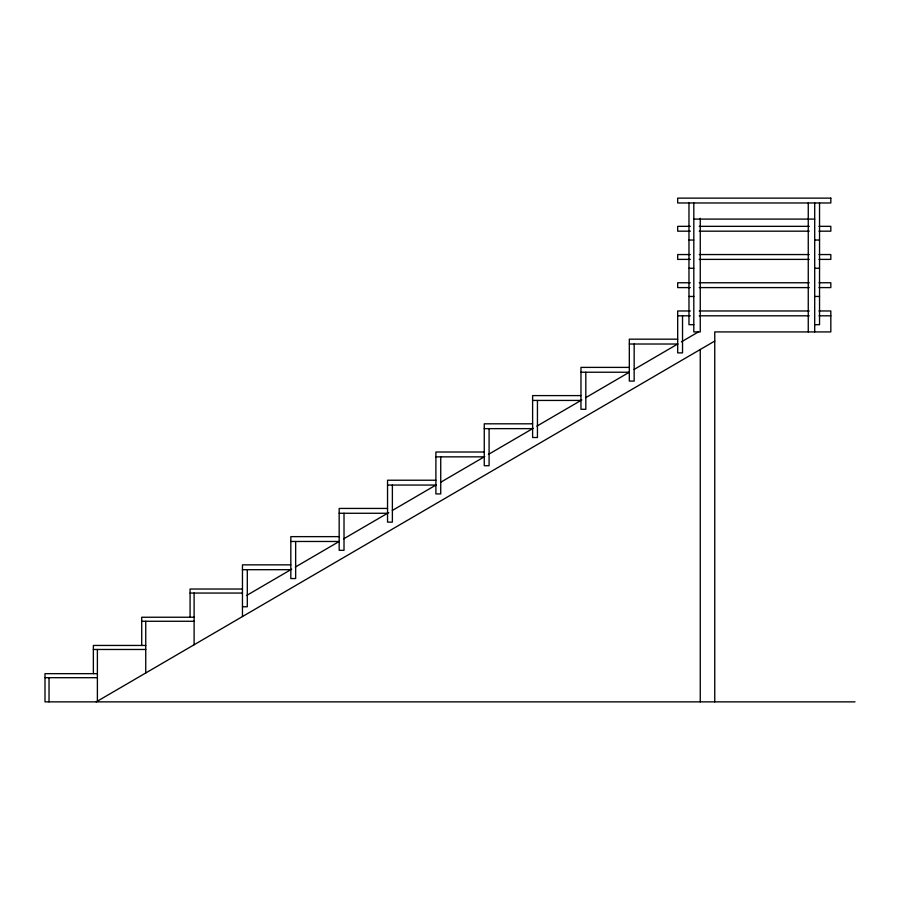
<?xml version="1.0" encoding="UTF-8"?>
<svg xmlns="http://www.w3.org/2000/svg" width="900" height="900" viewBox="0 0 900 900"><rect width="100%" height="100%" fill="white"/><g stroke="black" fill="none" stroke-linecap="round" stroke-linejoin="round"><path stroke-width="1.35" d="M246.566 595.508L291.656 569.194M295.301 567.079L339.007 541.575M343.733 538.819L388.789 512.539M392.321 510.48L436.151 484.909M440.91 482.141L484.718 456.581M488.351 454.455L533.284 428.254M536.861 426.161L581.85 399.915M585.495 397.8L629.201 372.296M634.039 369.484L677.768 343.969M681.401 341.843L698.411 331.92M96.221 701.865L714.758 341.055M693.81 219.094L814.702 219.094M690.334 226.339L677.689 226.339L677.689 231.176L690.334 231.176M699.232 226.339L809.269 226.339M819.023 226.339L830.824 226.339L830.824 231.176L819.023 231.176M699.232 231.176L809.269 231.176M688.972 240.041L693.81 240.041M814.702 240.041L819.54 240.041M690.334 254.554L677.689 254.554L677.689 259.391L690.334 259.391M699.232 254.554L809.269 254.554M819.023 254.554L830.824 254.554L830.824 259.391L819.023 259.391M699.232 259.391L809.269 259.391M688.972 268.256L693.81 268.256M814.702 268.256L819.54 268.256M690.334 282.757L677.689 282.757L677.689 287.595L690.334 287.595M699.232 282.757L809.269 282.757M819.023 282.757L830.824 282.757L830.824 287.595L819.023 287.595M699.232 287.595L809.269 287.595M688.972 296.46L693.81 296.46M814.702 296.46L819.54 296.46M690.334 310.973L677.689 310.973L677.689 352.879L682.526 352.879L682.526 315.81M699.232 310.973L809.269 310.973M819.023 310.973L830.824 310.973L830.824 331.92L714.758 331.92L714.758 701.865M677.689 315.81L690.334 315.81M699.232 315.81L809.269 315.81M819.023 315.81L830.824 315.81M693.81 324.675L688.972 324.675L688.972 202.972M814.702 324.675L819.54 324.675L819.54 202.972M677.689 339.176L629.325 339.176L629.325 381.094L634.163 381.094L634.163 344.014M629.325 344.014L677.689 344.014M629.325 367.391L580.972 367.391L580.972 409.298L585.81 409.298L585.81 372.229M580.972 372.229L629.325 372.229M580.972 395.595L532.609 395.595L532.609 437.512L537.446 437.512L537.446 400.433M532.609 400.433L580.972 400.433M532.609 423.81L484.256 423.81L484.256 465.716L489.094 465.716L489.094 428.636M484.256 428.636L532.609 428.636M484.256 452.014L435.892 452.014L435.892 493.92L440.73 493.92L440.73 456.851M435.892 456.851L484.256 456.851M435.892 480.229L387.54 480.229L387.54 522.135L392.377 522.135L392.377 485.055M387.54 485.055L435.892 485.055M387.54 508.433L339.176 508.433L339.176 550.339L344.014 550.339L344.014 513.27M339.176 513.27L387.54 513.27M339.176 536.636L290.824 536.636L290.824 578.554L295.661 578.554L295.661 541.474M290.824 541.474L339.176 541.474M290.824 564.851L242.46 564.851L242.46 616.556M242.46 569.689L290.824 569.689M242.46 589.028L190.08 589.028L190.08 617.242M190.08 593.055L242.46 593.055M242.46 606.758L247.297 606.758L247.297 569.689M194.107 617.242L141.716 617.242L141.716 645.446M141.716 621.27L194.107 621.27M145.744 645.446L93.364 645.446L93.364 673.661M93.364 649.474L145.744 649.474M97.391 673.661L45 673.661L45 701.865L855 701.865M45 677.689L97.391 677.689M814.702 202.972L814.702 331.92M808.256 202.972L808.256 331.92M700.256 218.295L700.256 331.92L693.81 331.92L693.81 202.972M700.256 349.515L700.256 701.865M194.107 593.055L194.107 644.771M145.744 621.27L145.744 672.975M97.391 649.474L97.391 701.179M49.027 677.689L49.027 701.865M830.824 198.135L677.689 198.135L677.689 202.972L830.824 202.972L830.824 198.135"/></g></svg>
